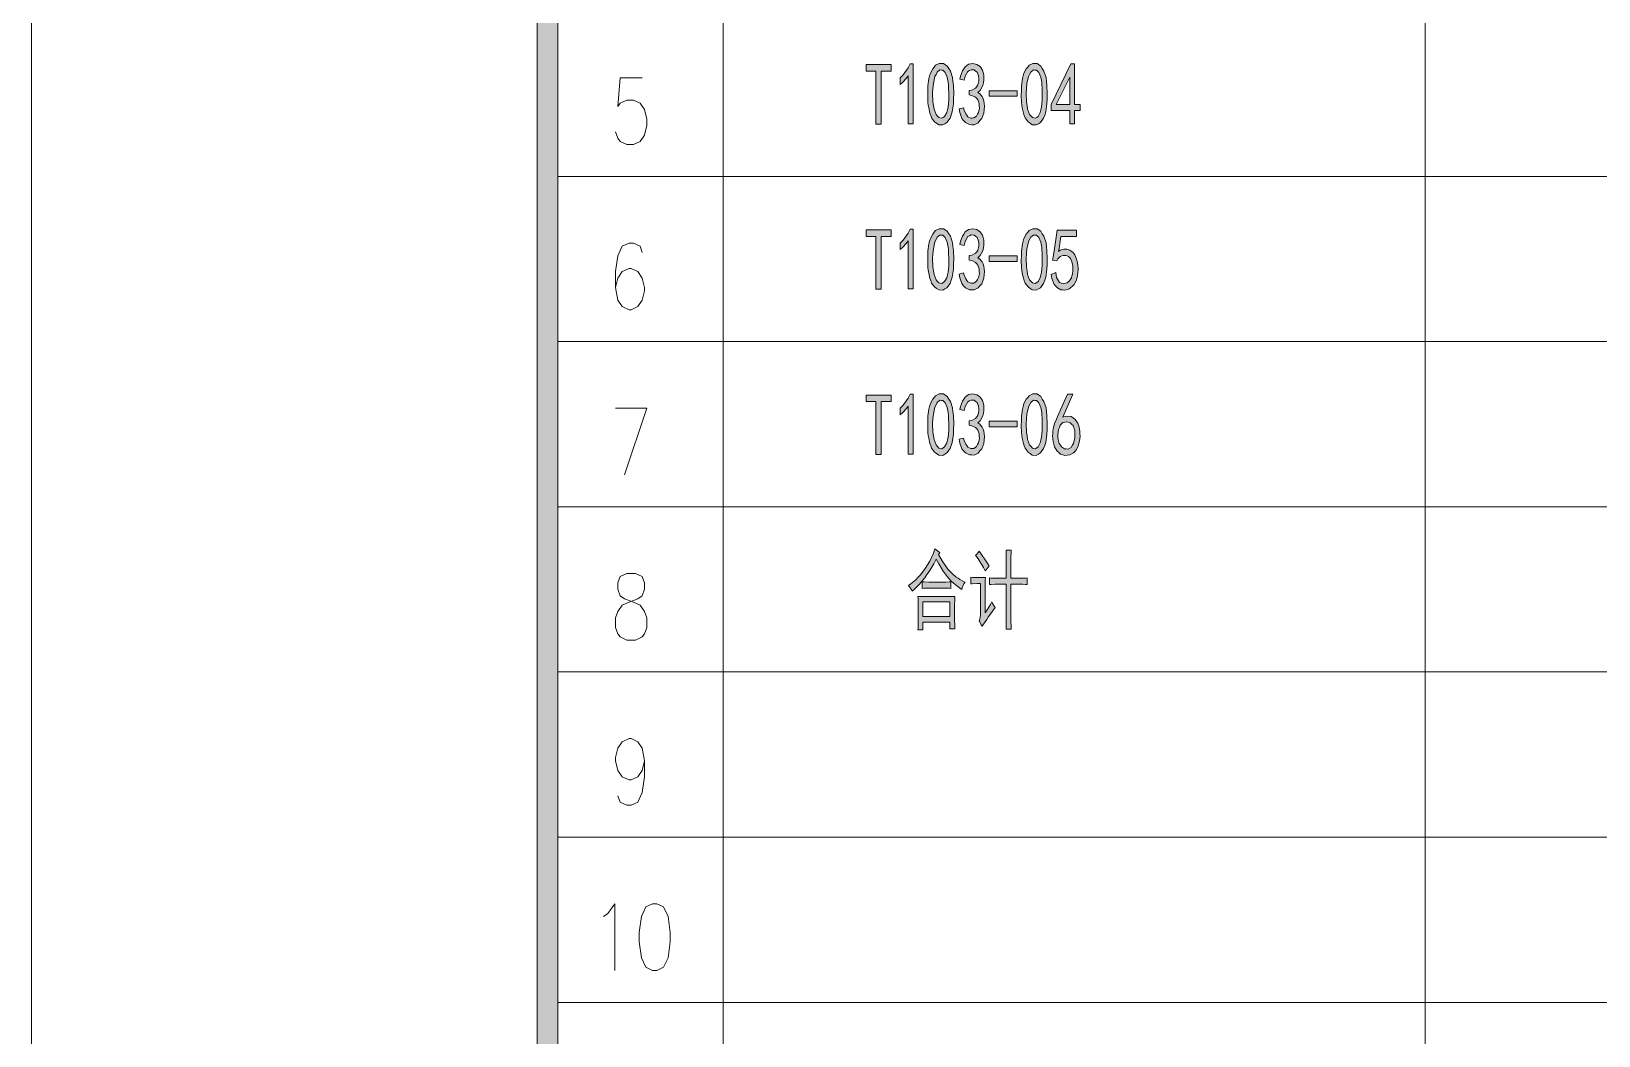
# Model space of a CAD drawing. Header units: millimetres. Extents: x 0 to 207, y 0 to 293.
# Drawn here: x 0 to 74.8, y 147.4 to 195.4 of the extents above; entities that cross this region are included whole.
import ezdxf

# ---------------------------------------------------------------- set-up
doc = ezdxf.new("R2010")
doc.units = ezdxf.units.MM

msp = doc.modelspace()

# ---------------------------------------------------------------- hatches: boundary and pattern name
h = msp.add_hatch(color=0)
h.dxf.hatch_style = 2
h.paths.add_polyline_path([(24.140583, 288.208861), (25.124833, 287.224611), (25.124833, 5.418667), (24.140583, 4.434417)])
h = msp.add_hatch(color=0)
h.dxf.hatch_style = 2
h.paths.add_polyline_path([(41.028056, 193.463333), (40.562389, 193.463333), (40.562389, 190.937444), (40.297806, 190.937444), (40.297806, 193.463333), (39.832139, 193.463333), (39.832139, 193.777306), (41.028056, 193.777306)])
h = msp.add_hatch(color=0)
h.dxf.hatch_style = 2
h.paths.add_polyline_path([(41.842972, 193.248139), (41.765361, 193.138778), (41.574861, 192.930639), (41.458444, 192.831861), (41.458444, 193.145833), (41.603083, 193.286944), (41.842972, 193.622083), (41.934694, 193.812583), (42.075806, 193.812583), (42.075806, 190.955083), (41.842972, 190.955083)])
h = msp.add_hatch(color=0)
h.paths.add_polyline_path([(42.784889, 192.542583), (42.788417, 192.761306), (42.834278, 193.110556), (42.869556, 193.237556), (42.908361, 193.368083), (43.017722, 193.57975), (43.08475, 193.660889), (43.155306, 193.745556), (43.328167, 193.826694), (43.430472, 193.826694), (43.52925, 193.826694), (43.709167, 193.70675), (43.78325, 193.586806), (43.857333, 193.466861), (43.956111, 193.163472), (43.980806, 192.980028), (44.0055, 192.800111), (44.019611, 192.380306), (44.009028, 192.143944), (44.001972, 191.907583), (43.942, 191.519528), (43.892611, 191.371361), (43.843222, 191.219667), (43.695056, 191.015056), (43.596278, 190.955083), (43.4975, 190.898639), (43.299944, 190.909222), (43.201167, 190.979778), (43.102389, 191.050333), (42.964806, 191.237306), (42.922472, 191.353722), (42.883667, 191.470139), (42.823694, 191.717083), (42.806056, 191.844083), (42.788417, 191.971083), (42.777833, 192.320333)])
h.paths.add_polyline_path([(43.028306, 192.641361), (43.010667, 192.412056), (43.02125, 192.006361), (43.049472, 191.826444), (43.081222, 191.650056), (43.176472, 191.396056), (43.2435, 191.321972), (43.310528, 191.247889), (43.448111, 191.216139), (43.515139, 191.262), (43.585694, 191.307861), (43.688, 191.491306), (43.71975, 191.628889), (43.7515, 191.766472), (43.78325, 192.062806), (43.78325, 192.225083), (43.78325, 192.387361), (43.776194, 192.683694), (43.765611, 192.814222), (43.758556, 192.948278), (43.705639, 193.188167), (43.659778, 193.297528), (43.617444, 193.403361), (43.501028, 193.51625), (43.430472, 193.519778), (43.356389, 193.526833), (43.229389, 193.421), (43.172944, 193.315167), (43.1165, 193.205806), (43.045944, 192.870667)])
h = msp.add_hatch(color=0)
h.dxf.hatch_style = 2
h.paths.add_polyline_path([(44.284194, 191.671222), (44.492333, 191.720611), (44.517028, 191.61125), (44.591111, 191.434861), (44.644028, 191.360778), (44.696944, 191.290222), (44.827472, 191.226722), (44.905083, 191.23025), (44.982694, 191.233778), (45.109694, 191.3255), (45.155556, 191.413694), (45.201417, 191.498361), (45.24375, 191.699444), (45.236694, 191.812333), (45.229639, 191.921694), (45.169667, 192.098083), (45.113222, 192.158056), (45.060306, 192.221556), (44.880389, 192.30975), (44.760444, 192.334444), (44.760444, 192.549639), (44.880389, 192.567278), (45.060306, 192.659), (45.113222, 192.733083), (45.169667, 192.807167), (45.219056, 193.001194), (45.212, 193.121139), (45.208472, 193.244611), (45.130861, 193.417472), (45.060306, 193.470389), (44.993278, 193.526833), (44.845111, 193.537417), (44.763972, 193.495083), (44.686361, 193.456278), (44.562889, 193.223444), (44.517028, 193.032944), (44.305361, 193.082333), (44.340639, 193.2305), (44.435889, 193.480972), (44.499389, 193.57975), (44.559361, 193.678528), (44.725167, 193.794944), (44.831, 193.812583), (44.933306, 193.826694), (45.11675, 193.791417), (45.194361, 193.7385), (45.2755, 193.682056), (45.384861, 193.51625), (45.416611, 193.403361), (45.448361, 193.294), (45.455417, 193.047056), (45.43425, 192.916528), (45.409556, 192.782472), (45.2755, 192.549639), (45.166139, 192.450861), (45.247278, 192.401472), (45.374278, 192.249778), (45.416611, 192.151), (45.458944, 192.052222), (45.490694, 191.791167), (45.473056, 191.628889), (45.458944, 191.466611), (45.356639, 191.205556), (45.271972, 191.106778), (45.183778, 191.004472), (44.986222, 190.909222), (44.876861, 190.91275), (44.763972, 190.919806), (44.573472, 191.018583), (44.492333, 191.113833), (44.411194, 191.209083), (44.305361, 191.487778)])
h = msp.add_hatch(color=0)
h.paths.add_polyline_path([(47.247528, 192.542583), (47.254583, 192.761306), (47.296917, 193.110556), (47.335722, 193.237556), (47.371, 193.368083), (47.480361, 193.57975), (47.550917, 193.660889), (47.617944, 193.745556), (47.790806, 193.826694), (47.893111, 193.826694), (47.995417, 193.826694), (48.171806, 193.70675), (48.245889, 193.586806), (48.3235, 193.466861), (48.422278, 193.163472), (48.443444, 192.980028), (48.468139, 192.800111), (48.48225, 192.380306), (48.471667, 192.143944), (48.464611, 191.907583), (48.408167, 191.519528), (48.358778, 191.371361), (48.309389, 191.219667), (48.161222, 191.015056), (48.062444, 190.955083), (47.960139, 190.898639), (47.762583, 190.909222), (47.663806, 190.979778), (47.565028, 191.050333), (47.427444, 191.237306), (47.385111, 191.353722), (47.346306, 191.470139), (47.286333, 191.717083), (47.268694, 191.844083), (47.254583, 191.971083), (47.240472, 192.320333)])
h.paths.add_polyline_path([(47.490944, 192.641361), (47.473306, 192.412056), (47.483889, 192.006361), (47.515639, 191.826444), (47.543861, 191.650056), (47.639111, 191.396056), (47.706139, 191.321972), (47.773167, 191.247889), (47.91075, 191.216139), (47.977778, 191.262), (48.048333, 191.307861), (48.150639, 191.491306), (48.182389, 191.628889), (48.214139, 191.766472), (48.245889, 192.062806), (48.245889, 192.225083), (48.245889, 192.387361), (48.238833, 192.683694), (48.22825, 192.814222), (48.221194, 192.948278), (48.168278, 193.188167), (48.125944, 193.297528), (48.080083, 193.403361), (47.963667, 193.51625), (47.893111, 193.519778), (47.819028, 193.526833), (47.692028, 193.421), (47.635583, 193.315167), (47.582667, 193.205806), (47.508583, 192.870667)])
h = msp.add_hatch(color=0)
h.paths.add_polyline_path([(49.56175, 191.586556), (48.665694, 191.586556), (48.665694, 191.868778), (49.607611, 193.812583), (49.780472, 193.812583), (49.780472, 191.868778), (50.059167, 191.868778), (50.059167, 191.586556), (49.780472, 191.586556), (49.780472, 190.955083), (49.56175, 190.955083)])
h.paths.add_polyline_path([(49.56175, 191.868778), (49.56175, 193.181111), (48.909111, 191.868778)])
h = msp.add_hatch(color=0)
h.dxf.hatch_style = 2
h.paths.add_polyline_path([(47.039389, 192.267417), (45.712944, 192.267417), (45.712944, 192.532), (47.039389, 192.532)])
h = msp.add_hatch(color=0)
h.dxf.hatch_style = 2
h.paths.add_polyline_path([(41.028056, 185.57875), (40.562389, 185.57875), (40.562389, 183.056389), (40.297806, 183.056389), (40.297806, 185.57875), (39.832139, 185.57875), (39.832139, 185.89625), (41.028056, 185.89625)])
h = msp.add_hatch(color=0)
h.dxf.hatch_style = 2
h.paths.add_polyline_path([(41.842972, 185.363556), (41.765361, 185.257722), (41.574861, 185.049583), (41.458444, 184.950806), (41.458444, 185.264778), (41.603083, 185.405889), (41.842972, 185.7375), (41.934694, 185.928), (42.075806, 185.928), (42.075806, 183.074028), (41.842972, 183.074028)])
h = msp.add_hatch(color=0)
h.paths.add_polyline_path([(42.784889, 184.658), (42.788417, 184.88025), (42.834278, 185.225972), (42.869556, 185.3565), (42.908361, 185.4835), (43.017722, 185.695167), (43.08475, 185.779833), (43.155306, 185.860972), (43.328167, 185.945639), (43.430472, 185.945639), (43.52925, 185.945639), (43.709167, 185.825694), (43.78325, 185.70575), (43.857333, 185.585806), (43.956111, 185.282417), (43.980806, 185.098972), (44.0055, 184.915528), (44.019611, 184.495722), (44.009028, 184.259361), (44.001972, 184.023), (43.942, 183.638472), (43.892611, 183.486778), (43.843222, 183.338611), (43.695056, 183.130472), (43.596278, 183.074028), (43.4975, 183.014056), (43.299944, 183.028167), (43.201167, 183.098722), (43.102389, 183.169278), (42.964806, 183.35625), (42.922472, 183.472667), (42.883667, 183.589083), (42.823694, 183.8325), (42.806056, 183.963028), (42.788417, 184.090028), (42.777833, 184.439278)])
h.paths.add_polyline_path([(43.028306, 184.756778), (43.010667, 184.531), (43.02125, 184.121778), (43.049472, 183.945389), (43.081222, 183.765472), (43.176472, 183.511472), (43.2435, 183.437389), (43.310528, 183.363306), (43.448111, 183.335083), (43.515139, 183.380944), (43.585694, 183.426806), (43.688, 183.61025), (43.71975, 183.744306), (43.7515, 183.881889), (43.78325, 184.18175), (43.78325, 184.344028), (43.78325, 184.506306), (43.776194, 184.799111), (43.765611, 184.933167), (43.758556, 185.067222), (43.705639, 185.307111), (43.659778, 185.412944), (43.617444, 185.522306), (43.501028, 185.635194), (43.430472, 185.638722), (43.356389, 185.64225), (43.229389, 185.539944), (43.172944, 185.430583), (43.1165, 185.32475), (43.045944, 184.986083)])
h = msp.add_hatch(color=0)
h.dxf.hatch_style = 2
h.paths.add_polyline_path([(44.284194, 183.786639), (44.492333, 183.836028), (44.517028, 183.730194), (44.591111, 183.550278), (44.644028, 183.479722), (44.696944, 183.409167), (44.827472, 183.342139), (44.905083, 183.345667), (44.982694, 183.352722), (45.109694, 183.440917), (45.155556, 183.529111), (45.201417, 183.617306), (45.24375, 183.814861), (45.236694, 183.92775), (45.229639, 184.040639), (45.169667, 184.2135), (45.113222, 184.277), (45.060306, 184.3405), (44.880389, 184.425167), (44.760444, 184.449861), (44.760444, 184.668583), (44.880389, 184.682694), (45.060306, 184.774417), (45.113222, 184.8485), (45.169667, 184.926111), (45.219056, 185.120139), (45.212, 185.240083), (45.208472, 185.360028), (45.130861, 185.536417), (45.060306, 185.589333), (44.993278, 185.64225), (44.845111, 185.656361), (44.763972, 185.614028), (44.686361, 185.571694), (44.562889, 185.338861), (44.517028, 185.148361), (44.305361, 185.19775), (44.340639, 185.349444), (44.435889, 185.596389), (44.499389, 185.695167), (44.559361, 185.797472), (44.725167, 185.913889), (44.831, 185.928), (44.933306, 185.945639), (45.11675, 185.906833), (45.194361, 185.853917), (45.2755, 185.801), (45.384861, 185.635194), (45.416611, 185.522306), (45.448361, 185.409417), (45.455417, 185.166), (45.43425, 185.031944), (45.409556, 184.897889), (45.2755, 184.668583), (45.166139, 184.566278), (45.247278, 184.516889), (45.374278, 184.368722), (45.416611, 184.269944), (45.458944, 184.167639), (45.490694, 183.906583), (45.473056, 183.744306), (45.458944, 183.582028), (45.356639, 183.320972), (45.271972, 183.222194), (45.183778, 183.123417), (44.986222, 183.028167), (44.876861, 183.031694), (44.763972, 183.035222), (44.573472, 183.134), (44.492333, 183.22925), (44.411194, 183.328028), (44.305361, 183.603194)])
h = msp.add_hatch(color=0)
h.paths.add_polyline_path([(47.247528, 184.658), (47.254583, 184.88025), (47.296917, 185.225972), (47.335722, 185.3565), (47.371, 185.4835), (47.480361, 185.695167), (47.550917, 185.779833), (47.617944, 185.860972), (47.790806, 185.945639), (47.893111, 185.945639), (47.995417, 185.945639), (48.171806, 185.825694), (48.245889, 185.70575), (48.3235, 185.585806), (48.422278, 185.282417), (48.443444, 185.098972), (48.468139, 184.915528), (48.48225, 184.495722), (48.471667, 184.259361), (48.464611, 184.023), (48.408167, 183.638472), (48.358778, 183.486778), (48.309389, 183.338611), (48.161222, 183.130472), (48.062444, 183.074028), (47.960139, 183.014056), (47.762583, 183.028167), (47.663806, 183.098722), (47.565028, 183.169278), (47.427444, 183.35625), (47.385111, 183.472667), (47.346306, 183.589083), (47.286333, 183.8325), (47.268694, 183.963028), (47.254583, 184.090028), (47.240472, 184.439278)])
h.paths.add_polyline_path([(47.490944, 184.756778), (47.473306, 184.531), (47.483889, 184.121778), (47.515639, 183.945389), (47.543861, 183.765472), (47.639111, 183.511472), (47.706139, 183.437389), (47.773167, 183.363306), (47.91075, 183.335083), (47.977778, 183.380944), (48.048333, 183.426806), (48.150639, 183.61025), (48.182389, 183.744306), (48.214139, 183.881889), (48.245889, 184.18175), (48.245889, 184.344028), (48.245889, 184.506306), (48.238833, 184.799111), (48.22825, 184.933167), (48.221194, 185.067222), (48.168278, 185.307111), (48.125944, 185.412944), (48.080083, 185.522306), (47.963667, 185.635194), (47.893111, 185.638722), (47.819028, 185.64225), (47.692028, 185.539944), (47.635583, 185.430583), (47.582667, 185.32475), (47.508583, 184.986083)])
h = msp.add_hatch(color=0)
h.dxf.hatch_style = 2
h.paths.add_polyline_path([(48.884417, 183.853667), (48.92675, 183.627889), (49.067861, 183.380944), (49.166639, 183.35625), (49.265417, 183.331556), (49.424167, 183.359778), (49.484139, 183.412694), (49.544111, 183.469139), (49.632306, 183.61025), (49.660528, 183.694917), (49.685222, 183.783111), (49.709917, 183.977139), (49.706389, 184.0865), (49.702861, 184.192333), (49.660528, 184.375778), (49.62525, 184.449861), (49.586444, 184.527472), (49.491194, 184.62625), (49.431222, 184.650944), (49.374778, 184.675639), (49.24425, 184.675639), (49.170167, 184.650944), (49.099611, 184.62625), (48.979667, 184.509833), (48.933806, 184.418111), (48.73625, 184.449861), (48.746833, 184.502778), (48.856194, 185.215389), (48.954972, 185.878611), (49.872194, 185.878611), (49.872194, 185.57875), (49.131361, 185.57875), (49.099611, 185.3565), (49.043167, 185.000194), (49.014944, 184.866139), (49.099611, 184.926111), (49.265417, 184.979028), (49.3395, 184.9755), (49.413583, 184.968444), (49.56175, 184.919056), (49.628778, 184.873194), (49.699333, 184.827333), (49.801639, 184.703861), (49.833389, 184.62625), (49.865139, 184.545111), (49.911, 184.389889), (49.925111, 184.30875), (49.939222, 184.231139), (49.953333, 184.061806), (49.949806, 183.970083), (49.946278, 183.878361), (49.921583, 183.691389), (49.896889, 183.596139), (49.872194, 183.500889), (49.805167, 183.342139), (49.759306, 183.282167), (49.709917, 183.218667), (49.597028, 183.119889), (49.53, 183.081083), (49.462972, 183.045806), (49.311278, 183.014056), (49.223083, 183.024639), (49.134889, 183.031694), (48.969083, 183.123417), (48.891472, 183.204556), (48.813861, 183.289222), (48.7045, 183.571444), (48.676278, 183.769)])
h = msp.add_hatch(color=0)
h.dxf.hatch_style = 2
h.paths.add_polyline_path([(47.039389, 184.386361), (45.712944, 184.386361), (45.712944, 184.650944), (47.039389, 184.650944)])
h = msp.add_hatch(color=0)
h.dxf.hatch_style = 2
h.paths.add_polyline_path([(41.842972, 177.4825), (41.765361, 177.373139), (41.574861, 177.165), (41.458444, 177.066222), (41.458444, 177.383722), (41.603083, 177.524833), (41.842972, 177.856444), (41.934694, 178.046944), (42.075806, 178.046944), (42.075806, 175.189444), (41.842972, 175.189444)])
h = msp.add_hatch(color=0)
h.paths.add_polyline_path([(42.784889, 176.776944), (42.788417, 176.995667), (42.834278, 177.344917), (42.869556, 177.471917), (42.908361, 177.602444), (43.017722, 177.814111), (43.08475, 177.89525), (43.155306, 177.979917), (43.328167, 178.064583), (43.430472, 178.064583), (43.52925, 178.064583), (43.709167, 177.941111), (43.78325, 177.821167), (43.857333, 177.701222), (43.956111, 177.397833), (43.980806, 177.217917), (44.0055, 177.034472), (44.019611, 176.614667), (44.009028, 176.378306), (44.001972, 176.141944), (43.942, 175.753889), (43.892611, 175.605722), (43.843222, 175.457556), (43.695056, 175.249417), (43.596278, 175.189444), (43.4975, 175.133), (43.299944, 175.143583), (43.201167, 175.214139), (43.102389, 175.284694), (42.964806, 175.471667), (42.922472, 175.588083), (42.883667, 175.7045), (42.823694, 175.951444), (42.806056, 176.078444), (42.788417, 176.208972), (42.777833, 176.554694)])
h.paths.add_polyline_path([(43.028306, 176.875722), (43.010667, 176.646417), (43.02125, 176.240722), (43.049472, 176.060806), (43.081222, 175.884417), (43.176472, 175.630417), (43.2435, 175.556333), (43.310528, 175.48225), (43.448111, 175.4505), (43.515139, 175.496361), (43.585694, 175.542222), (43.688, 175.725667), (43.71975, 175.86325), (43.7515, 176.000833), (43.78325, 176.297167), (43.78325, 176.459444), (43.78325, 176.621722), (43.776194, 176.918056), (43.765611, 177.048583), (43.758556, 177.182639), (43.705639, 177.422528), (43.659778, 177.531889), (43.617444, 177.64125), (43.501028, 177.750611), (43.430472, 177.754139), (43.356389, 177.761194), (43.229389, 177.655361), (43.172944, 177.549528), (43.1165, 177.440167), (43.045944, 177.105028)])
h = msp.add_hatch(color=0)
h.dxf.hatch_style = 2
h.paths.add_polyline_path([(44.284194, 175.905583), (44.492333, 175.954972), (44.517028, 175.845611), (44.591111, 175.669222), (44.644028, 175.598667), (44.696944, 175.528111), (44.827472, 175.461083), (44.905083, 175.464611), (44.982694, 175.468139), (45.109694, 175.559861), (45.155556, 175.648056), (45.201417, 175.732722), (45.24375, 175.933806), (45.236694, 176.046694), (45.229639, 176.156056), (45.169667, 176.332444), (45.113222, 176.395944), (45.060306, 176.455917), (44.880389, 176.544111), (44.760444, 176.568806), (44.760444, 176.784), (44.880389, 176.801639), (45.060306, 176.893361), (45.113222, 176.967444), (45.169667, 177.041528), (45.219056, 177.235556), (45.212, 177.359028), (45.208472, 177.478972), (45.130861, 177.651833), (45.060306, 177.70475), (44.993278, 177.761194), (44.845111, 177.771778), (44.763972, 177.729444), (44.686361, 177.690639), (44.562889, 177.457806), (44.517028, 177.267306), (44.305361, 177.316694), (44.340639, 177.464861), (44.435889, 177.715333), (44.499389, 177.814111), (44.559361, 177.912889), (44.725167, 178.029306), (44.831, 178.046944), (44.933306, 178.064583), (45.11675, 178.025778), (45.194361, 177.972861), (45.2755, 177.916417), (45.384861, 177.750611), (45.416611, 177.64125), (45.448361, 177.528361), (45.455417, 177.281417), (45.43425, 177.150889), (45.409556, 177.016833), (45.2755, 176.784), (45.166139, 176.685222), (45.247278, 176.635833), (45.374278, 176.484139), (45.416611, 176.385361), (45.458944, 176.286583), (45.490694, 176.025528), (45.473056, 175.86325), (45.458944, 175.700972), (45.356639, 175.439917), (45.271972, 175.341139), (45.183778, 175.238833), (44.986222, 175.143583), (44.876861, 175.150639), (44.763972, 175.154167), (44.573472, 175.252944), (44.492333, 175.348194), (44.411194, 175.443444), (44.305361, 175.722139)])
h = msp.add_hatch(color=0)
h.paths.add_polyline_path([(47.247528, 176.776944), (47.254583, 176.995667), (47.296917, 177.344917), (47.335722, 177.471917), (47.371, 177.602444), (47.480361, 177.814111), (47.550917, 177.89525), (47.617944, 177.979917), (47.790806, 178.064583), (47.893111, 178.064583), (47.995417, 178.064583), (48.171806, 177.941111), (48.245889, 177.821167), (48.3235, 177.701222), (48.422278, 177.397833), (48.443444, 177.217917), (48.468139, 177.034472), (48.48225, 176.614667), (48.471667, 176.378306), (48.464611, 176.141944), (48.408167, 175.753889), (48.358778, 175.605722), (48.309389, 175.457556), (48.161222, 175.249417), (48.062444, 175.189444), (47.960139, 175.133), (47.762583, 175.143583), (47.663806, 175.214139), (47.565028, 175.284694), (47.427444, 175.471667), (47.385111, 175.588083), (47.346306, 175.7045), (47.286333, 175.951444), (47.268694, 176.078444), (47.254583, 176.208972), (47.240472, 176.554694)])
h.paths.add_polyline_path([(47.490944, 176.875722), (47.473306, 176.646417), (47.483889, 176.240722), (47.515639, 176.060806), (47.543861, 175.884417), (47.639111, 175.630417), (47.706139, 175.556333), (47.773167, 175.48225), (47.91075, 175.4505), (47.977778, 175.496361), (48.048333, 175.542222), (48.150639, 175.725667), (48.182389, 175.86325), (48.214139, 176.000833), (48.245889, 176.297167), (48.245889, 176.459444), (48.245889, 176.621722), (48.238833, 176.918056), (48.22825, 177.048583), (48.221194, 177.182639), (48.168278, 177.422528), (48.125944, 177.531889), (48.080083, 177.64125), (47.963667, 177.750611), (47.893111, 177.754139), (47.819028, 177.761194), (47.692028, 177.655361), (47.635583, 177.549528), (47.582667, 177.440167), (47.508583, 177.105028)])
h = msp.add_hatch(color=0)
h.paths.add_polyline_path([(48.746833, 176.163111), (48.753889, 176.283056), (48.785639, 176.484139), (48.810333, 176.568806), (48.835028, 176.649944), (48.916167, 176.858083), (48.965556, 176.985083), (49.445333, 178.046944), (49.709917, 178.046944), (49.223083, 176.949806), (49.378306, 177.009778), (49.628778, 176.992139), (49.724028, 176.918056), (49.81575, 176.843972), (49.939222, 176.671111), (49.970972, 176.575861), (50.00625, 176.480611), (50.038, 176.272472), (50.041528, 176.163111), (50.045056, 176.050222), (50.020361, 175.8315), (49.995667, 175.722139), (49.970972, 175.612778), (49.875722, 175.41875), (49.808694, 175.330556), (49.741667, 175.245889), (49.558222, 175.150639), (49.438278, 175.140056), (49.318333, 175.133), (49.11725, 175.192972), (49.032583, 175.263528), (48.947917, 175.334083), (48.8315, 175.535167), (48.79975, 175.662167), (48.768, 175.792694), (48.739778, 176.043167)])
h.paths.add_polyline_path([(49.106667, 175.612778), (49.159583, 175.535167), (49.297167, 175.446972), (49.385361, 175.439917), (49.473556, 175.432861), (49.618194, 175.514), (49.674639, 175.605722), (49.734611, 175.697444), (49.791056, 175.962028), (49.791056, 176.138417), (49.791056, 176.311278), (49.7205, 176.551167), (49.646417, 176.618194), (49.575861, 176.685222), (49.413583, 176.734611), (49.321861, 176.716972), (49.230139, 176.702861), (49.099611, 176.575861), (49.060806, 176.470028), (49.018472, 176.360667), (48.983194, 176.131361), (48.99025, 176.011417), (48.997306, 175.891472), (49.05375, 175.693917)])
h = msp.add_hatch(color=0)
h.dxf.hatch_style = 2
h.paths.add_polyline_path([(41.028056, 177.697694), (40.562389, 177.697694), (40.562389, 175.175333), (40.297806, 175.175333), (40.297806, 177.697694), (39.832139, 177.697694), (39.832139, 178.011667), (41.028056, 178.011667)])
h = msp.add_hatch(color=0)
h.dxf.hatch_style = 2
h.paths.add_polyline_path([(47.039389, 176.501778), (45.712944, 176.501778), (45.712944, 176.766361), (47.039389, 176.766361)])
h = msp.add_hatch(color=0)
h.dxf.hatch_style = 2
h.paths.add_polyline_path([(43.296417, 170.395194), (43.46575, 170.105917), (43.737389, 169.707278), (43.843222, 169.597917), (43.945528, 169.492083), (44.139556, 169.326278), (44.22775, 169.266306), (44.312417, 169.209861), (44.48175, 169.118139), (44.562889, 169.082861), (44.506444, 168.994667), (44.428833, 168.818278), (44.411194, 168.737139), (44.294778, 168.811222), (44.086639, 168.969972), (43.994917, 169.051111), (43.899667, 169.135778), (43.712694, 169.347444), (43.617444, 169.474444), (43.518667, 169.604972), (43.303472, 169.95775), (43.18, 170.18), (43.070639, 169.95775), (42.851917, 169.587333), (42.742556, 169.442694), (42.636722, 169.294528), (42.453278, 169.06875), (42.379194, 168.984083), (42.301583, 168.902944), (42.13225, 168.737139), (42.040528, 168.652472), (42.029944, 168.68775), (41.934694, 168.818278), (41.853556, 168.917056), (41.977028, 169.001722), (42.209861, 169.199278), (42.319222, 169.315694), (42.428583, 169.432111), (42.650833, 169.728444), (42.760194, 169.904833), (42.873083, 170.08475), (43.053, 170.469278), (43.123556, 170.677417), (43.187056, 170.620972), (43.303472, 170.52925), (43.352861, 170.4975)])
h = msp.add_hatch(color=0)
h.dxf.hatch_style = 2
h.paths.add_polyline_path([(45.236694, 170.561), (45.314306, 170.455167), (45.550667, 170.105917), (45.712944, 169.866028), (45.660028, 169.799), (45.56125, 169.675528), (45.515389, 169.615556), (45.441306, 169.774306), (45.215528, 170.14825), (45.063833, 170.363444), (45.102639, 170.405778), (45.190833, 170.504556)])
h = msp.add_hatch(color=0)
h.dxf.hatch_style = 2
h.paths.add_polyline_path([(46.527861, 169.266306), (46.527861, 170.098861), (46.527861, 170.264667), (46.520806, 170.522194), (46.517278, 170.610389), (46.760694, 170.610389), (46.753639, 170.504556), (46.746583, 170.314056), (46.746583, 170.229389), (46.746583, 169.266306), (47.226361, 169.266306), (47.293389, 169.266306), (47.445083, 169.276889), (47.526222, 169.283944), (47.526222, 168.969972), (47.438028, 168.977028), (47.293389, 168.984083), (47.236944, 168.984083), (46.746583, 168.984083), (46.746583, 167.326028), (46.746583, 167.223722), (46.753639, 166.983833), (46.760694, 166.842722), (46.517278, 166.842722), (46.520806, 166.983833), (46.527861, 167.216667), (46.527861, 167.308389), (46.527861, 168.984083), (46.072778, 168.984083), (45.988111, 168.984083), (45.811722, 168.977028), (45.727056, 168.969972), (45.727056, 169.283944), (45.811722, 169.276889), (45.974, 169.266306), (46.051611, 169.266306)])
h = msp.add_hatch(color=0)
h.dxf.hatch_style = 2
h.paths.add_polyline_path([(43.550417, 169.082861), (43.645667, 169.082861), (43.807944, 169.093444), (43.8785, 169.1005), (43.8785, 168.786528), (43.800889, 168.793583), (43.645667, 168.800639), (43.564528, 168.800639), (42.911889, 168.800639), (42.791944, 168.800639), (42.594389, 168.793583), (42.516778, 168.786528), (42.516778, 169.1005), (42.626139, 169.093444), (42.823694, 169.082861), (42.911889, 169.082861)])
h = msp.add_hatch(color=0)
h.dxf.hatch_style = 2
h.paths.add_polyline_path([(45.5295, 169.301583), (45.522444, 169.142833), (45.515389, 168.811222), (45.515389, 168.634833), (45.515389, 167.622361), (45.614167, 167.763472), (45.772917, 168.021), (45.829361, 168.137417), (45.864639, 168.070389), (45.945778, 167.939861), (45.991639, 167.872833), (45.667083, 167.407167), (45.593, 167.297806), (45.444833, 167.082611), (45.377806, 166.976778), (45.335472, 167.050861), (45.261389, 167.184917), (45.226111, 167.241361), (45.264917, 167.308389), (45.300194, 167.505944), (45.296667, 167.64), (45.296667, 169.019361), (45.137917, 169.019361), (44.905083, 169.008778), (44.831, 169.001722), (44.831, 169.315694), (44.922722, 169.308639), (45.049722, 169.301583), (45.085, 169.301583)])
h = msp.add_hatch(color=0)
h.paths.add_polyline_path([(44.076056, 168.402), (44.069, 168.320861), (44.061944, 167.939861), (44.061944, 167.64), (44.061944, 167.340139), (44.069, 166.952083), (44.076056, 166.860361), (43.829111, 166.860361), (43.829111, 167.174333), (42.541472, 167.174333), (42.541472, 166.810972), (42.308639, 166.810972), (42.315694, 166.90975), (42.319222, 167.29075), (42.319222, 167.572972), (42.319222, 167.865778), (42.315694, 168.278528), (42.308639, 168.402)])
h.paths.add_polyline_path([(43.829111, 167.442444), (43.829111, 168.137417), (42.541472, 168.137417), (42.541472, 167.442444)])

# ---------------------------------------------------------------- linework, layer by layer
at = {"color": 0, "lineweight": 0}
for points in [[(0, 0), (206.918278, 0), (206.918278, 292.643278), (0, 292.643278)], [(24.140583, 288.208861), (25.124833, 287.224611), (25.124833, 5.418667), (24.140583, 4.434417)], [(41.028056, 193.463333), (40.562389, 193.463333), (40.562389, 190.937444), (40.297806, 190.937444), (40.297806, 193.463333), (39.832139, 193.463333), (39.832139, 193.777306), (41.028056, 193.777306)], [(41.842972, 193.248139), (41.765361, 193.138778), (41.574861, 192.930639), (41.458444, 192.831861), (41.458444, 193.145833), (41.603083, 193.286944), (41.842972, 193.622083), (41.934694, 193.812583), (42.075806, 193.812583), (42.075806, 190.955083), (41.842972, 190.955083)], [(42.784889, 192.542583), (42.788417, 192.761306), (42.834278, 193.110556), (42.869556, 193.237556), (42.908361, 193.368083), (43.017722, 193.57975), (43.08475, 193.660889), (43.155306, 193.745556), (43.328167, 193.826694), (43.430472, 193.826694), (43.52925, 193.826694), (43.709167, 193.70675), (43.78325, 193.586806), (43.857333, 193.466861), (43.956111, 193.163472), (43.980806, 192.980028), (44.0055, 192.800111), (44.019611, 192.380306), (44.009028, 192.143944), (44.001972, 191.907583), (43.942, 191.519528), (43.892611, 191.371361), (43.843222, 191.219667), (43.695056, 191.015056), (43.596278, 190.955083), (43.4975, 190.898639), (43.299944, 190.909222), (43.201167, 190.979778), (43.102389, 191.050333), (42.964806, 191.237306), (42.922472, 191.353722), (42.883667, 191.470139), (42.823694, 191.717083), (42.806056, 191.844083), (42.788417, 191.971083), (42.777833, 192.320333)], [(44.284194, 191.671222), (44.492333, 191.720611), (44.517028, 191.61125), (44.591111, 191.434861), (44.644028, 191.360778), (44.696944, 191.290222), (44.827472, 191.226722), (44.905083, 191.23025), (44.982694, 191.233778), (45.109694, 191.3255), (45.155556, 191.413694), (45.201417, 191.498361), (45.24375, 191.699444), (45.236694, 191.812333), (45.229639, 191.921694), (45.169667, 192.098083), (45.113222, 192.158056), (45.060306, 192.221556), (44.880389, 192.30975), (44.760444, 192.334444), (44.760444, 192.549639), (44.880389, 192.567278), (45.060306, 192.659), (45.113222, 192.733083), (45.169667, 192.807167), (45.219056, 193.001194), (45.212, 193.121139), (45.208472, 193.244611), (45.130861, 193.417472), (45.060306, 193.470389), (44.993278, 193.526833), (44.845111, 193.537417), (44.763972, 193.495083), (44.686361, 193.456278), (44.562889, 193.223444), (44.517028, 193.032944), (44.305361, 193.082333), (44.340639, 193.2305), (44.435889, 193.480972), (44.499389, 193.57975), (44.559361, 193.678528), (44.725167, 193.794944), (44.831, 193.812583), (44.933306, 193.826694), (45.11675, 193.791417), (45.194361, 193.7385), (45.2755, 193.682056), (45.384861, 193.51625), (45.416611, 193.403361), (45.448361, 193.294), (45.455417, 193.047056), (45.43425, 192.916528), (45.409556, 192.782472), (45.2755, 192.549639), (45.166139, 192.450861), (45.247278, 192.401472), (45.374278, 192.249778), (45.416611, 192.151), (45.458944, 192.052222), (45.490694, 191.791167), (45.473056, 191.628889), (45.458944, 191.466611), (45.356639, 191.205556), (45.271972, 191.106778), (45.183778, 191.004472), (44.986222, 190.909222), (44.876861, 190.91275), (44.763972, 190.919806), (44.573472, 191.018583), (44.492333, 191.113833), (44.411194, 191.209083), (44.305361, 191.487778)], [(47.247528, 192.542583), (47.254583, 192.761306), (47.296917, 193.110556), (47.335722, 193.237556), (47.371, 193.368083), (47.480361, 193.57975), (47.550917, 193.660889), (47.617944, 193.745556), (47.790806, 193.826694), (47.893111, 193.826694), (47.995417, 193.826694), (48.171806, 193.70675), (48.245889, 193.586806), (48.3235, 193.466861), (48.422278, 193.163472), (48.443444, 192.980028), (48.468139, 192.800111), (48.48225, 192.380306), (48.471667, 192.143944), (48.464611, 191.907583), (48.408167, 191.519528), (48.358778, 191.371361), (48.309389, 191.219667), (48.161222, 191.015056), (48.062444, 190.955083), (47.960139, 190.898639), (47.762583, 190.909222), (47.663806, 190.979778), (47.565028, 191.050333), (47.427444, 191.237306), (47.385111, 191.353722), (47.346306, 191.470139), (47.286333, 191.717083), (47.268694, 191.844083), (47.254583, 191.971083), (47.240472, 192.320333)], [(49.56175, 191.586556), (48.665694, 191.586556), (48.665694, 191.868778), (49.607611, 193.812583), (49.780472, 193.812583), (49.780472, 191.868778), (50.059167, 191.868778), (50.059167, 191.586556), (49.780472, 191.586556), (49.780472, 190.955083), (49.56175, 190.955083)], [(43.028306, 192.641361), (43.010667, 192.412056), (43.02125, 192.006361), (43.049472, 191.826444), (43.081222, 191.650056), (43.176472, 191.396056), (43.2435, 191.321972), (43.310528, 191.247889), (43.448111, 191.216139), (43.515139, 191.262), (43.585694, 191.307861), (43.688, 191.491306), (43.71975, 191.628889), (43.7515, 191.766472), (43.78325, 192.062806), (43.78325, 192.225083), (43.78325, 192.387361), (43.776194, 192.683694), (43.765611, 192.814222), (43.758556, 192.948278), (43.705639, 193.188167), (43.659778, 193.297528), (43.617444, 193.403361), (43.501028, 193.51625), (43.430472, 193.519778), (43.356389, 193.526833), (43.229389, 193.421), (43.172944, 193.315167), (43.1165, 193.205806), (43.045944, 192.870667)], [(47.490944, 192.641361), (47.473306, 192.412056), (47.483889, 192.006361), (47.515639, 191.826444), (47.543861, 191.650056), (47.639111, 191.396056), (47.706139, 191.321972), (47.773167, 191.247889), (47.91075, 191.216139), (47.977778, 191.262), (48.048333, 191.307861), (48.150639, 191.491306), (48.182389, 191.628889), (48.214139, 191.766472), (48.245889, 192.062806), (48.245889, 192.225083), (48.245889, 192.387361), (48.238833, 192.683694), (48.22825, 192.814222), (48.221194, 192.948278), (48.168278, 193.188167), (48.125944, 193.297528), (48.080083, 193.403361), (47.963667, 193.51625), (47.893111, 193.519778), (47.819028, 193.526833), (47.692028, 193.421), (47.635583, 193.315167), (47.582667, 193.205806), (47.508583, 192.870667)], [(49.56175, 191.868778), (49.56175, 193.181111), (48.909111, 191.868778)], [(47.039389, 192.267417), (45.712944, 192.267417), (45.712944, 192.532), (47.039389, 192.532)], [(41.028056, 185.57875), (40.562389, 185.57875), (40.562389, 183.056389), (40.297806, 183.056389), (40.297806, 185.57875), (39.832139, 185.57875), (39.832139, 185.89625), (41.028056, 185.89625)], [(41.842972, 185.363556), (41.765361, 185.257722), (41.574861, 185.049583), (41.458444, 184.950806), (41.458444, 185.264778), (41.603083, 185.405889), (41.842972, 185.7375), (41.934694, 185.928), (42.075806, 185.928), (42.075806, 183.074028), (41.842972, 183.074028)], [(42.784889, 184.658), (42.788417, 184.88025), (42.834278, 185.225972), (42.869556, 185.3565), (42.908361, 185.4835), (43.017722, 185.695167), (43.08475, 185.779833), (43.155306, 185.860972), (43.328167, 185.945639), (43.430472, 185.945639), (43.52925, 185.945639), (43.709167, 185.825694), (43.78325, 185.70575), (43.857333, 185.585806), (43.956111, 185.282417), (43.980806, 185.098972), (44.0055, 184.915528), (44.019611, 184.495722), (44.009028, 184.259361), (44.001972, 184.023), (43.942, 183.638472), (43.892611, 183.486778), (43.843222, 183.338611), (43.695056, 183.130472), (43.596278, 183.074028), (43.4975, 183.014056), (43.299944, 183.028167), (43.201167, 183.098722), (43.102389, 183.169278), (42.964806, 183.35625), (42.922472, 183.472667), (42.883667, 183.589083), (42.823694, 183.8325), (42.806056, 183.963028), (42.788417, 184.090028), (42.777833, 184.439278)], [(43.028306, 184.756778), (43.010667, 184.531), (43.02125, 184.121778), (43.049472, 183.945389), (43.081222, 183.765472), (43.176472, 183.511472), (43.2435, 183.437389), (43.310528, 183.363306), (43.448111, 183.335083), (43.515139, 183.380944), (43.585694, 183.426806), (43.688, 183.61025), (43.71975, 183.744306), (43.7515, 183.881889), (43.78325, 184.18175), (43.78325, 184.344028), (43.78325, 184.506306), (43.776194, 184.799111), (43.765611, 184.933167), (43.758556, 185.067222), (43.705639, 185.307111), (43.659778, 185.412944), (43.617444, 185.522306), (43.501028, 185.635194), (43.430472, 185.638722), (43.356389, 185.64225), (43.229389, 185.539944), (43.172944, 185.430583), (43.1165, 185.32475), (43.045944, 184.986083)], [(44.284194, 183.786639), (44.492333, 183.836028), (44.517028, 183.730194), (44.591111, 183.550278), (44.644028, 183.479722), (44.696944, 183.409167), (44.827472, 183.342139), (44.905083, 183.345667), (44.982694, 183.352722), (45.109694, 183.440917), (45.155556, 183.529111), (45.201417, 183.617306), (45.24375, 183.814861), (45.236694, 183.92775), (45.229639, 184.040639), (45.169667, 184.2135), (45.113222, 184.277), (45.060306, 184.3405), (44.880389, 184.425167), (44.760444, 184.449861), (44.760444, 184.668583), (44.880389, 184.682694), (45.060306, 184.774417), (45.113222, 184.8485), (45.169667, 184.926111), (45.219056, 185.120139), (45.212, 185.240083), (45.208472, 185.360028), (45.130861, 185.536417), (45.060306, 185.589333), (44.993278, 185.64225), (44.845111, 185.656361), (44.763972, 185.614028), (44.686361, 185.571694), (44.562889, 185.338861), (44.517028, 185.148361), (44.305361, 185.19775), (44.340639, 185.349444), (44.435889, 185.596389), (44.499389, 185.695167), (44.559361, 185.797472), (44.725167, 185.913889), (44.831, 185.928), (44.933306, 185.945639), (45.11675, 185.906833), (45.194361, 185.853917), (45.2755, 185.801), (45.384861, 185.635194), (45.416611, 185.522306), (45.448361, 185.409417), (45.455417, 185.166), (45.43425, 185.031944), (45.409556, 184.897889), (45.2755, 184.668583), (45.166139, 184.566278), (45.247278, 184.516889), (45.374278, 184.368722), (45.416611, 184.269944), (45.458944, 184.167639), (45.490694, 183.906583), (45.473056, 183.744306), (45.458944, 183.582028), (45.356639, 183.320972), (45.271972, 183.222194), (45.183778, 183.123417), (44.986222, 183.028167), (44.876861, 183.031694), (44.763972, 183.035222), (44.573472, 183.134), (44.492333, 183.22925), (44.411194, 183.328028), (44.305361, 183.603194)], [(47.247528, 184.658), (47.254583, 184.88025), (47.296917, 185.225972), (47.335722, 185.3565), (47.371, 185.4835), (47.480361, 185.695167), (47.550917, 185.779833), (47.617944, 185.860972), (47.790806, 185.945639), (47.893111, 185.945639), (47.995417, 185.945639), (48.171806, 185.825694), (48.245889, 185.70575), (48.3235, 185.585806), (48.422278, 185.282417), (48.443444, 185.098972), (48.468139, 184.915528), (48.48225, 184.495722), (48.471667, 184.259361), (48.464611, 184.023), (48.408167, 183.638472), (48.358778, 183.486778), (48.309389, 183.338611), (48.161222, 183.130472), (48.062444, 183.074028), (47.960139, 183.014056), (47.762583, 183.028167), (47.663806, 183.098722), (47.565028, 183.169278), (47.427444, 183.35625), (47.385111, 183.472667), (47.346306, 183.589083), (47.286333, 183.8325), (47.268694, 183.963028), (47.254583, 184.090028), (47.240472, 184.439278)], [(47.490944, 184.756778), (47.473306, 184.531), (47.483889, 184.121778), (47.515639, 183.945389), (47.543861, 183.765472), (47.639111, 183.511472), (47.706139, 183.437389), (47.773167, 183.363306), (47.91075, 183.335083), (47.977778, 183.380944), (48.048333, 183.426806), (48.150639, 183.61025), (48.182389, 183.744306), (48.214139, 183.881889), (48.245889, 184.18175), (48.245889, 184.344028), (48.245889, 184.506306), (48.238833, 184.799111), (48.22825, 184.933167), (48.221194, 185.067222), (48.168278, 185.307111), (48.125944, 185.412944), (48.080083, 185.522306), (47.963667, 185.635194), (47.893111, 185.638722), (47.819028, 185.64225), (47.692028, 185.539944), (47.635583, 185.430583), (47.582667, 185.32475), (47.508583, 184.986083)], [(48.884417, 183.853667), (48.92675, 183.627889), (49.067861, 183.380944), (49.166639, 183.35625), (49.265417, 183.331556), (49.424167, 183.359778), (49.484139, 183.412694), (49.544111, 183.469139), (49.632306, 183.61025), (49.660528, 183.694917), (49.685222, 183.783111), (49.709917, 183.977139), (49.706389, 184.0865), (49.702861, 184.192333), (49.660528, 184.375778), (49.62525, 184.449861), (49.586444, 184.527472), (49.491194, 184.62625), (49.431222, 184.650944), (49.374778, 184.675639), (49.24425, 184.675639), (49.170167, 184.650944), (49.099611, 184.62625), (48.979667, 184.509833), (48.933806, 184.418111), (48.73625, 184.449861), (48.746833, 184.502778), (48.856194, 185.215389), (48.954972, 185.878611), (49.872194, 185.878611), (49.872194, 185.57875), (49.131361, 185.57875), (49.099611, 185.3565), (49.043167, 185.000194), (49.014944, 184.866139), (49.099611, 184.926111), (49.265417, 184.979028), (49.3395, 184.9755), (49.413583, 184.968444), (49.56175, 184.919056), (49.628778, 184.873194), (49.699333, 184.827333), (49.801639, 184.703861), (49.833389, 184.62625), (49.865139, 184.545111), (49.911, 184.389889), (49.925111, 184.30875), (49.939222, 184.231139), (49.953333, 184.061806), (49.949806, 183.970083), (49.946278, 183.878361), (49.921583, 183.691389), (49.896889, 183.596139), (49.872194, 183.500889), (49.805167, 183.342139), (49.759306, 183.282167), (49.709917, 183.218667), (49.597028, 183.119889), (49.53, 183.081083), (49.462972, 183.045806), (49.311278, 183.014056), (49.223083, 183.024639), (49.134889, 183.031694), (48.969083, 183.123417), (48.891472, 183.204556), (48.813861, 183.289222), (48.7045, 183.571444), (48.676278, 183.769)], [(47.039389, 184.386361), (45.712944, 184.386361), (45.712944, 184.650944), (47.039389, 184.650944)], [(41.842972, 177.4825), (41.765361, 177.373139), (41.574861, 177.165), (41.458444, 177.066222), (41.458444, 177.383722), (41.603083, 177.524833), (41.842972, 177.856444), (41.934694, 178.046944), (42.075806, 178.046944), (42.075806, 175.189444), (41.842972, 175.189444)], [(42.784889, 176.776944), (42.788417, 176.995667), (42.834278, 177.344917), (42.869556, 177.471917), (42.908361, 177.602444), (43.017722, 177.814111), (43.08475, 177.89525), (43.155306, 177.979917), (43.328167, 178.064583), (43.430472, 178.064583), (43.52925, 178.064583), (43.709167, 177.941111), (43.78325, 177.821167), (43.857333, 177.701222), (43.956111, 177.397833), (43.980806, 177.217917), (44.0055, 177.034472), (44.019611, 176.614667), (44.009028, 176.378306), (44.001972, 176.141944), (43.942, 175.753889), (43.892611, 175.605722), (43.843222, 175.457556), (43.695056, 175.249417), (43.596278, 175.189444), (43.4975, 175.133), (43.299944, 175.143583), (43.201167, 175.214139), (43.102389, 175.284694), (42.964806, 175.471667), (42.922472, 175.588083), (42.883667, 175.7045), (42.823694, 175.951444), (42.806056, 176.078444), (42.788417, 176.208972), (42.777833, 176.554694)], [(44.284194, 175.905583), (44.492333, 175.954972), (44.517028, 175.845611), (44.591111, 175.669222), (44.644028, 175.598667), (44.696944, 175.528111), (44.827472, 175.461083), (44.905083, 175.464611), (44.982694, 175.468139), (45.109694, 175.559861), (45.155556, 175.648056), (45.201417, 175.732722), (45.24375, 175.933806), (45.236694, 176.046694), (45.229639, 176.156056), (45.169667, 176.332444), (45.113222, 176.395944), (45.060306, 176.455917), (44.880389, 176.544111), (44.760444, 176.568806), (44.760444, 176.784), (44.880389, 176.801639), (45.060306, 176.893361), (45.113222, 176.967444), (45.169667, 177.041528), (45.219056, 177.235556), (45.212, 177.359028), (45.208472, 177.478972), (45.130861, 177.651833), (45.060306, 177.70475), (44.993278, 177.761194), (44.845111, 177.771778), (44.763972, 177.729444), (44.686361, 177.690639), (44.562889, 177.457806), (44.517028, 177.267306), (44.305361, 177.316694), (44.340639, 177.464861), (44.435889, 177.715333), (44.499389, 177.814111), (44.559361, 177.912889), (44.725167, 178.029306), (44.831, 178.046944), (44.933306, 178.064583), (45.11675, 178.025778), (45.194361, 177.972861), (45.2755, 177.916417), (45.384861, 177.750611), (45.416611, 177.64125), (45.448361, 177.528361), (45.455417, 177.281417), (45.43425, 177.150889), (45.409556, 177.016833), (45.2755, 176.784), (45.166139, 176.685222), (45.247278, 176.635833), (45.374278, 176.484139), (45.416611, 176.385361), (45.458944, 176.286583), (45.490694, 176.025528), (45.473056, 175.86325), (45.458944, 175.700972), (45.356639, 175.439917), (45.271972, 175.341139), (45.183778, 175.238833), (44.986222, 175.143583), (44.876861, 175.150639), (44.763972, 175.154167), (44.573472, 175.252944), (44.492333, 175.348194), (44.411194, 175.443444), (44.305361, 175.722139)], [(47.247528, 176.776944), (47.254583, 176.995667), (47.296917, 177.344917), (47.335722, 177.471917), (47.371, 177.602444), (47.480361, 177.814111), (47.550917, 177.89525), (47.617944, 177.979917), (47.790806, 178.064583), (47.893111, 178.064583), (47.995417, 178.064583), (48.171806, 177.941111), (48.245889, 177.821167), (48.3235, 177.701222), (48.422278, 177.397833), (48.443444, 177.217917), (48.468139, 177.034472), (48.48225, 176.614667), (48.471667, 176.378306), (48.464611, 176.141944), (48.408167, 175.753889), (48.358778, 175.605722), (48.309389, 175.457556), (48.161222, 175.249417), (48.062444, 175.189444), (47.960139, 175.133), (47.762583, 175.143583), (47.663806, 175.214139), (47.565028, 175.284694), (47.427444, 175.471667), (47.385111, 175.588083), (47.346306, 175.7045), (47.286333, 175.951444), (47.268694, 176.078444), (47.254583, 176.208972), (47.240472, 176.554694)], [(48.746833, 176.163111), (48.753889, 176.283056), (48.785639, 176.484139), (48.810333, 176.568806), (48.835028, 176.649944), (48.916167, 176.858083), (48.965556, 176.985083), (49.445333, 178.046944), (49.709917, 178.046944), (49.223083, 176.949806), (49.378306, 177.009778), (49.628778, 176.992139), (49.724028, 176.918056), (49.81575, 176.843972), (49.939222, 176.671111), (49.970972, 176.575861), (50.00625, 176.480611), (50.038, 176.272472), (50.041528, 176.163111), (50.045056, 176.050222), (50.020361, 175.8315), (49.995667, 175.722139), (49.970972, 175.612778), (49.875722, 175.41875), (49.808694, 175.330556), (49.741667, 175.245889), (49.558222, 175.150639), (49.438278, 175.140056), (49.318333, 175.133), (49.11725, 175.192972), (49.032583, 175.263528), (48.947917, 175.334083), (48.8315, 175.535167), (48.79975, 175.662167), (48.768, 175.792694), (48.739778, 176.043167)], [(41.028056, 177.697694), (40.562389, 177.697694), (40.562389, 175.175333), (40.297806, 175.175333), (40.297806, 177.697694), (39.832139, 177.697694), (39.832139, 178.011667), (41.028056, 178.011667)], [(43.028306, 176.875722), (43.010667, 176.646417), (43.02125, 176.240722), (43.049472, 176.060806), (43.081222, 175.884417), (43.176472, 175.630417), (43.2435, 175.556333), (43.310528, 175.48225), (43.448111, 175.4505), (43.515139, 175.496361), (43.585694, 175.542222), (43.688, 175.725667), (43.71975, 175.86325), (43.7515, 176.000833), (43.78325, 176.297167), (43.78325, 176.459444), (43.78325, 176.621722), (43.776194, 176.918056), (43.765611, 177.048583), (43.758556, 177.182639), (43.705639, 177.422528), (43.659778, 177.531889), (43.617444, 177.64125), (43.501028, 177.750611), (43.430472, 177.754139), (43.356389, 177.761194), (43.229389, 177.655361), (43.172944, 177.549528), (43.1165, 177.440167), (43.045944, 177.105028)], [(47.490944, 176.875722), (47.473306, 176.646417), (47.483889, 176.240722), (47.515639, 176.060806), (47.543861, 175.884417), (47.639111, 175.630417), (47.706139, 175.556333), (47.773167, 175.48225), (47.91075, 175.4505), (47.977778, 175.496361), (48.048333, 175.542222), (48.150639, 175.725667), (48.182389, 175.86325), (48.214139, 176.000833), (48.245889, 176.297167), (48.245889, 176.459444), (48.245889, 176.621722), (48.238833, 176.918056), (48.22825, 177.048583), (48.221194, 177.182639), (48.168278, 177.422528), (48.125944, 177.531889), (48.080083, 177.64125), (47.963667, 177.750611), (47.893111, 177.754139), (47.819028, 177.761194), (47.692028, 177.655361), (47.635583, 177.549528), (47.582667, 177.440167), (47.508583, 177.105028)], [(47.039389, 176.501778), (45.712944, 176.501778), (45.712944, 176.766361), (47.039389, 176.766361)], [(49.106667, 175.612778), (49.159583, 175.535167), (49.297167, 175.446972), (49.385361, 175.439917), (49.473556, 175.432861), (49.618194, 175.514), (49.674639, 175.605722), (49.734611, 175.697444), (49.791056, 175.962028), (49.791056, 176.138417), (49.791056, 176.311278), (49.7205, 176.551167), (49.646417, 176.618194), (49.575861, 176.685222), (49.413583, 176.734611), (49.321861, 176.716972), (49.230139, 176.702861), (49.099611, 176.575861), (49.060806, 176.470028), (49.018472, 176.360667), (48.983194, 176.131361), (48.99025, 176.011417), (48.997306, 175.891472), (49.05375, 175.693917)], [(43.296417, 170.395194), (43.46575, 170.105917), (43.737389, 169.707278), (43.843222, 169.597917), (43.945528, 169.492083), (44.139556, 169.326278), (44.22775, 169.266306), (44.312417, 169.209861), (44.48175, 169.118139), (44.562889, 169.082861), (44.506444, 168.994667), (44.428833, 168.818278), (44.411194, 168.737139), (44.294778, 168.811222), (44.086639, 168.969972), (43.994917, 169.051111), (43.899667, 169.135778), (43.712694, 169.347444), (43.617444, 169.474444), (43.518667, 169.604972), (43.303472, 169.95775), (43.18, 170.18), (43.070639, 169.95775), (42.851917, 169.587333), (42.742556, 169.442694), (42.636722, 169.294528), (42.453278, 169.06875), (42.379194, 168.984083), (42.301583, 168.902944), (42.13225, 168.737139), (42.040528, 168.652472), (42.029944, 168.68775), (41.934694, 168.818278), (41.853556, 168.917056), (41.977028, 169.001722), (42.209861, 169.199278), (42.319222, 169.315694), (42.428583, 169.432111), (42.650833, 169.728444), (42.760194, 169.904833), (42.873083, 170.08475), (43.053, 170.469278), (43.123556, 170.677417), (43.187056, 170.620972), (43.303472, 170.52925), (43.352861, 170.4975)], [(45.236694, 170.561), (45.314306, 170.455167), (45.550667, 170.105917), (45.712944, 169.866028), (45.660028, 169.799), (45.56125, 169.675528), (45.515389, 169.615556), (45.441306, 169.774306), (45.215528, 170.14825), (45.063833, 170.363444), (45.102639, 170.405778), (45.190833, 170.504556)], [(46.527861, 169.266306), (46.527861, 170.098861), (46.527861, 170.264667), (46.520806, 170.522194), (46.517278, 170.610389), (46.760694, 170.610389), (46.753639, 170.504556), (46.746583, 170.314056), (46.746583, 170.229389), (46.746583, 169.266306), (47.226361, 169.266306), (47.293389, 169.266306), (47.445083, 169.276889), (47.526222, 169.283944), (47.526222, 168.969972), (47.438028, 168.977028), (47.293389, 168.984083), (47.236944, 168.984083), (46.746583, 168.984083), (46.746583, 167.326028), (46.746583, 167.223722), (46.753639, 166.983833), (46.760694, 166.842722), (46.517278, 166.842722), (46.520806, 166.983833), (46.527861, 167.216667), (46.527861, 167.308389), (46.527861, 168.984083), (46.072778, 168.984083), (45.988111, 168.984083), (45.811722, 168.977028), (45.727056, 168.969972), (45.727056, 169.283944), (45.811722, 169.276889), (45.974, 169.266306), (46.051611, 169.266306)], [(28.41625, 169.499139), (28.095222, 169.347444), (27.989389, 169.044056), (27.989389, 168.740667), (28.095222, 168.437278), (28.310417, 168.285583), (28.73375, 168.133889), (29.05125, 167.982194), (29.262917, 167.678806), (29.36875, 167.378944), (29.36875, 166.923861), (29.262917, 166.620472), (29.157083, 166.468778), (28.839583, 166.317083), (28.41625, 166.317083), (28.095222, 166.468778), (27.989389, 166.620472), (27.883556, 166.923861), (27.883556, 167.378944), (27.989389, 167.678806), (28.201056, 167.982194), (28.522083, 168.133889), (28.945417, 168.285583), (29.157083, 168.437278), (29.262917, 168.740667), (29.262917, 169.044056), (29.157083, 169.347444), (28.839583, 169.499139)], [(43.550417, 169.082861), (43.645667, 169.082861), (43.807944, 169.093444), (43.8785, 169.1005), (43.8785, 168.786528), (43.800889, 168.793583), (43.645667, 168.800639), (43.564528, 168.800639), (42.911889, 168.800639), (42.791944, 168.800639), (42.594389, 168.793583), (42.516778, 168.786528), (42.516778, 169.1005), (42.626139, 169.093444), (42.823694, 169.082861), (42.911889, 169.082861)], [(45.5295, 169.301583), (45.522444, 169.142833), (45.515389, 168.811222), (45.515389, 168.634833), (45.515389, 167.622361), (45.614167, 167.763472), (45.772917, 168.021), (45.829361, 168.137417), (45.864639, 168.070389), (45.945778, 167.939861), (45.991639, 167.872833), (45.667083, 167.407167), (45.593, 167.297806), (45.444833, 167.082611), (45.377806, 166.976778), (45.335472, 167.050861), (45.261389, 167.184917), (45.226111, 167.241361), (45.264917, 167.308389), (45.300194, 167.505944), (45.296667, 167.64), (45.296667, 169.019361), (45.137917, 169.019361), (44.905083, 169.008778), (44.831, 169.001722), (44.831, 169.315694), (44.922722, 169.308639), (45.049722, 169.301583), (45.085, 169.301583)], [(44.076056, 168.402), (44.069, 168.320861), (44.061944, 167.939861), (44.061944, 167.64), (44.061944, 167.340139), (44.069, 166.952083), (44.076056, 166.860361), (43.829111, 166.860361), (43.829111, 167.174333), (42.541472, 167.174333), (42.541472, 166.810972), (42.308639, 166.810972), (42.315694, 166.90975), (42.319222, 167.29075), (42.319222, 167.572972), (42.319222, 167.865778), (42.315694, 168.278528), (42.308639, 168.402)], [(43.829111, 167.442444), (43.829111, 168.137417), (42.541472, 168.137417), (42.541472, 167.442444)], [(29.640389, 153.7335), (29.322889, 153.581806), (29.111222, 153.126722), (29.005389, 152.36825), (29.005389, 151.916694), (29.111222, 151.158222), (29.322889, 150.703139), (29.640389, 150.551444), (29.852056, 150.551444), (30.169556, 150.703139), (30.38475, 151.158222), (30.490583, 151.916694), (30.490583, 152.36825), (30.38475, 153.126722), (30.169556, 153.581806), (29.852056, 153.7335)]]:
    msp.add_lwpolyline(points, close=True, dxfattribs=at)
for points in [[(33.009417, 242.637028), (33.009417, 15.889111)], [(66.509194, 242.637028), (66.509194, 15.889111)], [(29.157083, 193.145833), (28.095222, 193.145833), (27.989389, 191.784111), (28.095222, 191.935806), (28.41625, 192.0875), (28.73375, 192.0875), (29.05125, 191.935806), (29.262917, 191.632417), (29.36875, 191.177333), (29.36875, 190.873944), (29.262917, 190.418861), (29.05125, 190.115472), (28.73375, 189.963778), (28.41625, 189.963778), (28.095222, 190.115472), (27.989389, 190.267167), (27.883556, 190.570556)], [(25.124833, 188.443306), (201.9935, 188.443306)], [(29.157083, 184.809694), (29.05125, 185.113083), (28.73375, 185.264778), (28.522083, 185.264778), (28.201056, 185.113083), (27.989389, 184.658), (27.883556, 183.899528), (27.883556, 183.141056), (27.989389, 182.537806), (28.201056, 182.234417), (28.522083, 182.082722), (28.627917, 182.082722), (28.945417, 182.234417), (29.157083, 182.537806), (29.262917, 182.989361), (29.262917, 183.141056), (29.157083, 183.596139), (28.945417, 183.899528), (28.627917, 184.051222), (28.522083, 184.051222), (28.201056, 183.899528), (27.989389, 183.596139), (27.883556, 183.141056)], [(25.124833, 180.56225), (201.9935, 180.56225)], [(27.883556, 177.383722), (29.36875, 177.383722), (28.310417, 174.198139)], [(25.124833, 172.677667), (201.9935, 172.677667)], [(25.124833, 164.796611), (201.9935, 164.796611)], [(29.262917, 160.556222), (29.157083, 160.101139), (28.945417, 159.79775), (28.627917, 159.646056), (28.522083, 159.646056), (28.201056, 159.79775), (27.989389, 160.101139), (27.883556, 160.556222), (27.883556, 160.707917), (27.989389, 161.163), (28.201056, 161.466389), (28.522083, 161.618083), (28.627917, 161.618083), (28.945417, 161.466389), (29.157083, 161.163), (29.262917, 160.556222), (29.262917, 159.79775), (29.157083, 159.039278), (28.945417, 158.584194), (28.627917, 158.4325), (28.41625, 158.4325), (28.095222, 158.584194), (27.989389, 158.887583)], [(25.124833, 156.915556), (201.9935, 156.915556)], [(27.305, 153.126722), (27.516667, 153.278417), (27.837694, 153.7335), (27.837694, 150.551444)], [(25.124833, 149.030972), (201.9935, 149.030972)]]:
    msp.add_lwpolyline(points, dxfattribs=at)

doc.saveas('drawing.dxf')
